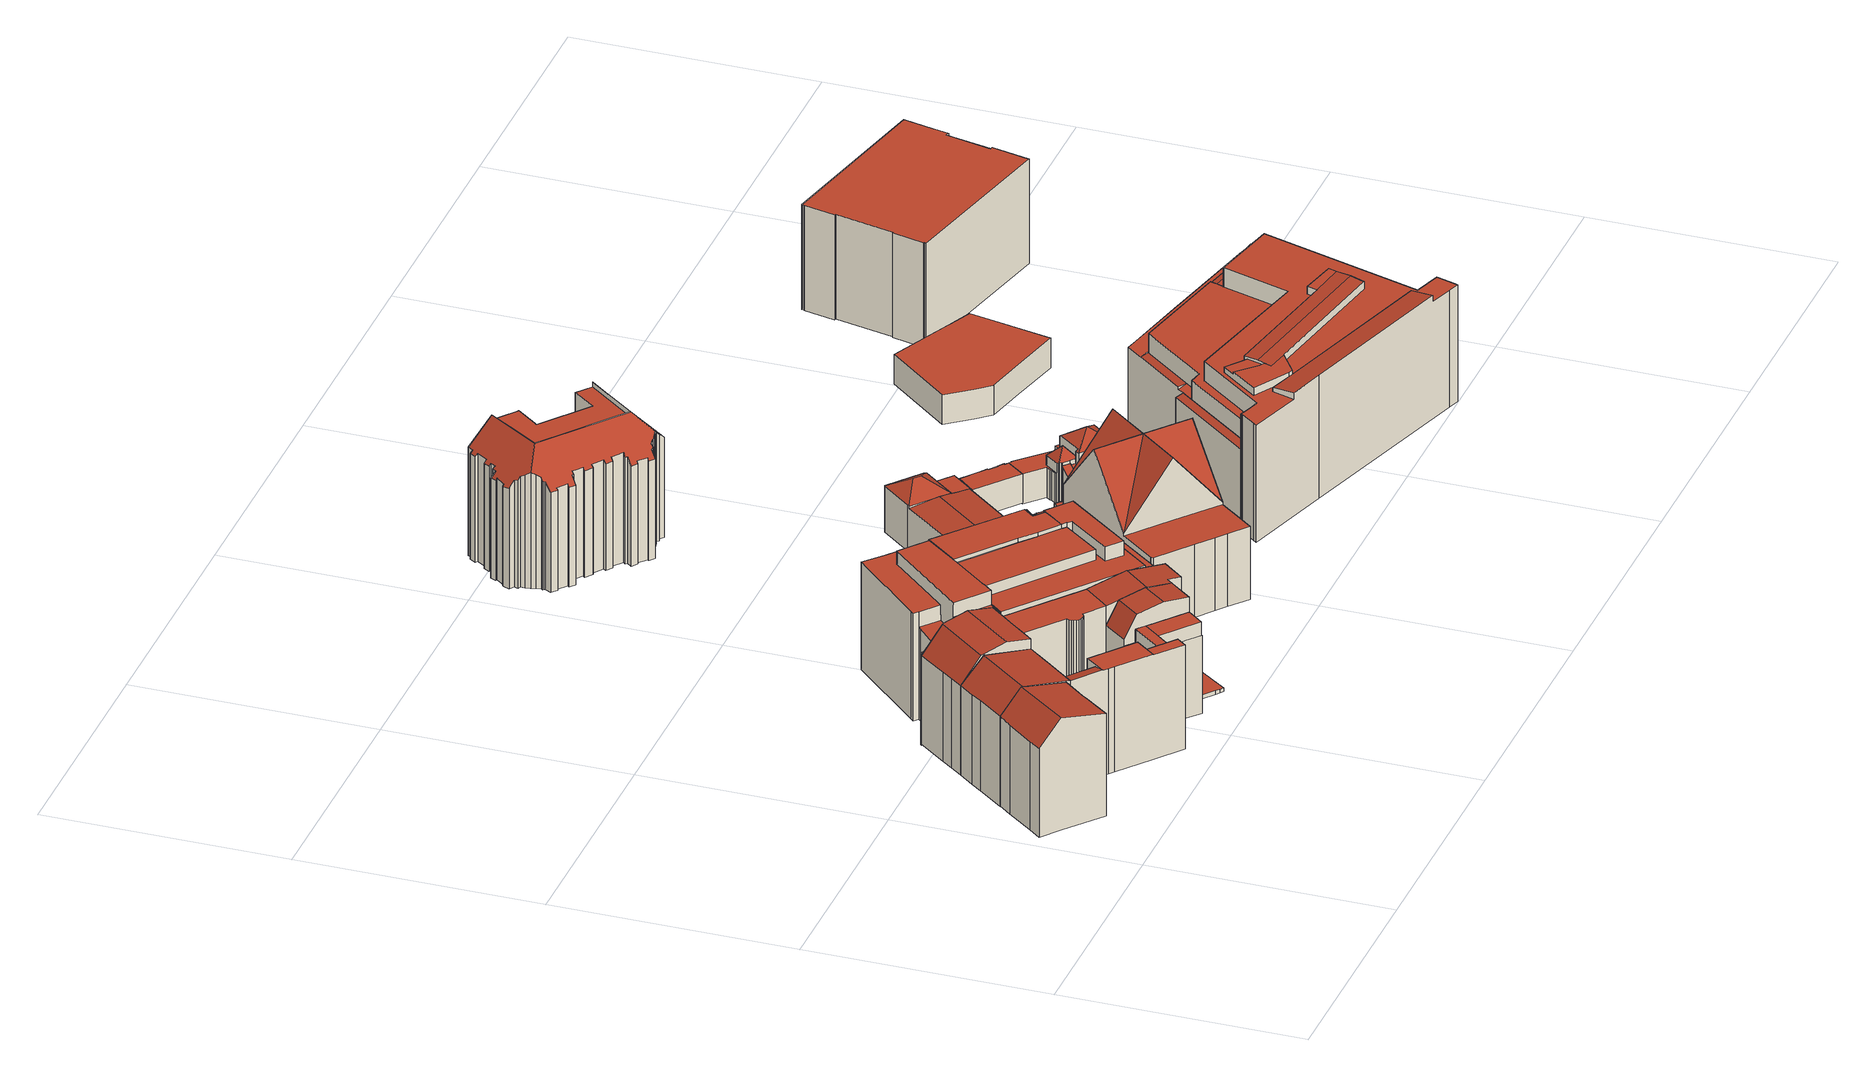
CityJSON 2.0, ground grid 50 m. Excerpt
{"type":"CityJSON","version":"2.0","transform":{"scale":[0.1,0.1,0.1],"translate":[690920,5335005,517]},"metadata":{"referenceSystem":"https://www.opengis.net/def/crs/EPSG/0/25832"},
"CityObjects":{
"building1":{"type":"Building","attributes":{"name":"Stachus Park Garagen","Gemeindeschluessel":"09162000","HoeheDach":"543.657","HoeheGrund":"519.490","Methode":"2000","NiedrigsteTraufeDesGebaeudes":"538.573","Geometrietyp2DReferenz":"3000","function":"31001_9998","roofType":"3100","measuredHeight":24.17,"storeysAboveGround":6},"geometry":[{"type":"MultiSurface","lod":"2","boundaries":[[[0,1,2,3,4,5,6,7,8,9,10,11]],[[5,12,13,6]],[[4,3,14,15,12,5]],[[2,16,14,3]],[[1,17,16,2]],[[15,18,19,20,13,12]],[[11,21,22,0]],[[7,20,19,8]],[[10,23,21,11]],[[0,22,17,1]],[[6,13,20,7]],[[14,16,17,22,21,23,18,15]],[[18,23,10,9,8,19]]],"semantics":{"surfaces":[{"type":"GroundSurface"},{"type":"WallSurface"},{"type":"RoofSurface"}],"values":[0,1,1,1,1,2,1,1,1,1,1,2,1]}}]},
"building2":{"type":"Building","attributes":{"Gemeindeschluessel":"09162000","HoeheDach":"543.702","HoeheGrund":"519.383","Methode":"2000","NiedrigsteTraufeDesGebaeudes":"538.723","Geometrietyp2DReferenz":"3000","function":"31001_9998","roofType":"3100","measuredHeight":24.32,"storeysAboveGround":7},"geometry":[{"type":"MultiSurface","lod":"2","boundaries":[[[24,25,26,27]],[[28,19,29,30]],[[30,29,31,32]],[[33,34,35,36,37]],[[38,35,34,31,29,19]],[[27,26,39,40]],[[41,42,43,44]],[[45,46,38,19,28]],[[47,48,42,41]],[[33,37,24,27,40,47,41,44,45,28,30,32]],[[32,31,34,33]],[[44,43,46,45]],[[40,39,48,47]],[[37,36,25,24]],[[46,43,42,48,39,26,25,36,35,38]]],"semantics":{"surfaces":[{"type":"WallSurface"},{"type":"RoofSurface"},{"type":"GroundSurface"}],"values":[0,0,0,0,1,0,0,0,0,2,0,0,0,0,1]}}]},
"building3":{"type":"Building","attributes":{"Gemeindeschluessel":"09162000","HoeheDach":"544.893","HoeheGrund":"519.340","Methode":"2000","NiedrigsteTraufeDesGebaeudes":"538.394","Geometrietyp2DReferenz":"3000","function":"31001_9998","roofType":"3100","measuredHeight":25.55,"storeysAboveGround":7},"geometry":[{"type":"MultiSurface","lod":"2","boundaries":[[[49,50,51,52]],[[53,54,55,56,57,58]],[[59,60,53,58,61,62]],[[63,54,53,60]],[[61,58,57,64,65,66,67]],[[68,69,70,71,72]],[[73,62,61,67,50,49]],[[74,65,64,75]],[[52,51,76,77]],[[78,56,55,79]],[[76,80,70,69,81,77]],[[79,63,60,59,62,73,49,52,77,81,69,68,82,74,75,83,78]],[[57,56,78,83,75,64]],[[79,55,54,63]],[[66,65,74,82,68,72]],[[67,66,72,71,70,80,76,51,50]]],"semantics":{"surfaces":[{"type":"WallSurface"},{"type":"RoofSurface"},{"type":"GroundSurface"}],"values":[0,1,0,0,1,0,0,0,0,0,0,2,0,0,0,1]}}]},
"building4":{"type":"Building","attributes":{"Gemeindeschluessel":"09162000","HoeheDach":"541.578","HoeheGrund":"518.828","Methode":"2000","NiedrigsteTraufeDesGebaeudes":"535.557","Geometrietyp2DReferenz":"3000","function":"31001_9998","roofType":"1000","measuredHeight":22.75,"storeysAboveGround":7},"geometry":[{"type":"MultiSurface","lod":"2","boundaries":[[[84,85,86,87,88]],[[89,90,91,92,93,88,84,88,94,95,96,97,98,99]],[[100,101,102,103]],[[104,105,106,85,84,107]],[[108,109,110,111]],[[86,112,113,114,115,103,102,116,87]],[[117,118,119,120]],[[97,96,95,121,110,109,122,123,98]],[[124,125,85,126]],[[127,128,129,130,131]],[[132,133,126,85,106]],[[134,118,117,92,91,135,136]],[[137,138,133,132]],[[139,140,141,142,127,131,143]],[[144,99,98,123,145,146,147]],[[120,107,84,88,93,92,117]],[[148,130,129,149]],[[124,138,137,150,113,112,125]],[[94,116,102,101,121,95]],[[94,88,87,116]],[[150,137,132,106,105,104,151,152,153,154,140,139,143,155,147,146,145,156,108,111,157,100,103,115,114,113]],[[152,151,104,107,120,119,158]],[[149,89,99,144,148]],[[122,109,108,156,145,123]],[[128,127,142]],[[129,128,159,90,89,149]],[[154,160,141,140]],[[141,160,136,135,91,90,159,128,142]],[[131,130,148,144,147,155,143]],[[121,101,100,157,111,110]],[[153,152,158,134,136,160,154]],[[158,119,118,134]],[[125,112,86,85]],[[133,138,124,126]]],"semantics":{"surfaces":[{"type":"RoofSurface"},{"type":"WallSurface"},{"type":"GroundSurface"}],"values":[0,1,1,1,1,1,1,0,1,0,1,1,1,1,1,0,1,1,0,1,2,1,0,1,1,1,1,0,1,1,1,0,0,0]}}]},
"building5":{"type":"Building","attributes":{"Gemeindeschluessel":"09162000","HoeheDach":"542.391","HoeheGrund":"519.507","Methode":"2000","NiedrigsteTraufeDesGebaeudes":"536.954","Geometrietyp2DReferenz":"3000","function":"31001_9998","roofType":"3100","measuredHeight":22.88,"storeysAboveGround":6},"geometry":[{"type":"MultiSurface","lod":"2","boundaries":[[[161,162,163,164]],[[165,166,167,168,169,170]],[[166,165,171,172,173,174,175,176,177,167]],[[173,164,163,174]],[[178,179,162,161]],[[179,180,168,167,177,176,175,174,163,162]],[[170,169,168,180,179,178]],[[172,171,165,170,178,161,164,173]]],"semantics":{"surfaces":[{"type":"RoofSurface"},{"type":"WallSurface"},{"type":"GroundSurface"}],"values":[0,1,2,1,0,1,0,1]}}]},
"building6":{"type":"Building","attributes":{"Gemeindeschluessel":"09162000","HoeheDach":"545.160","HoeheGrund":"519.002","Methode":"2000","NiedrigsteTraufeDesGebaeudes":"538.940","Geometrietyp2DReferenz":"3000","function":"31001_9998","roofType":"1000","measuredHeight":26.16,"storeysAboveGround":6},"geometry":[{"type":"MultiSurface","lod":"2","boundaries":[[[181,182,183,184,185,186,187,188,189,190,191,192,193,194,195,196,197]],[[198,199,200,201,202,203,204,205,206,207]],[[208,209,210,211,212,213,214,215,216,217]],[[201,218,219,202]],[[214,220,221,215]],[[206,205,195,194]],[[192,191,208,217,199,198]],[[188,211,210,189]],[[198,207,193,192]],[[184,183,222,223,224,225]],[[182,226,222,183]],[[181,197,203,202,219,227]],[[186,185,228,220,214,213]],[[205,204,196,195]],[[189,210,209,190]],[[207,206,194,193]],[[229,218,201,200,216,215,221]],[[216,200,199,217]],[[208,191,190,209]],[[186,213,212,187]],[[229,223,222,226,227,219,218]],[[196,204,203,197]],[[181,227,226,182]],[[211,188,187,212]],[[228,225,224,221,220]],[[184,225,228,185]],[[224,223,229,221]]],"semantics":{"surfaces":[{"type":"GroundSurface"},{"type":"RoofSurface"},{"type":"WallSurface"}],"values":[0,1,1,2,2,2,2,2,2,2,2,2,2,2,2,2,2,2,2,2,1,2,2,2,1,2,2]}}]},
"building7":{"type":"Building","attributes":{"Gemeindeschluessel":"09162000","HoeheDach":"542.360","HoeheGrund":"519.430","Methode":"2000","NiedrigsteTraufeDesGebaeudes":"541.180","Geometrietyp2DReferenz":"3000","function":"31001_9998","roofType":"1000","measuredHeight":22.93,"storeysAboveGround":7},"geometry":[{"type":"MultiSurface","lod":"2","boundaries":[[[230,231,232,233]],[[234,235,231,230]],[[236,237,238,239]],[[240,241,242,243]],[[244,245,246,247]],[[248,249,245,244]],[[250,251,252,238,237,253]],[[247,246,254,255]],[[250,253,256,257]],[[243,242,258,259]],[[260,261,168,236,239,262]],[[263,264,252,251]],[[260,234,230,233,240,243,259,265,266,248,244,247,255,263,251,250,257,267,261]],[[267,268,168,261]],[[241,232,231,235,262,239,238,252,264,254,246,245,249,269,270,258,242]],[[168,268,256,253,237,236]],[[259,258,270,265]],[[255,254,264,263]],[[265,270,269,266]],[[257,256,268,267]],[[249,248,266,269]],[[241,240,233,232]],[[260,262,235,234]]],"semantics":{"surfaces":[{"type":"WallSurface"},{"type":"RoofSurface"},{"type":"GroundSurface"}],"values":[0,0,1,0,0,0,0,0,0,0,0,0,2,0,1,1,0,0,0,0,0,0,0]}}]},
"building8":{"type":"Building","attributes":{"Gemeindeschluessel":"09162000","HoeheDach":"544.390","HoeheGrund":"519.175","Methode":"2000","NiedrigsteTraufeDesGebaeudes":"544.390","Geometrietyp2DReferenz":"3000","function":"31001_9998","roofType":"1000","measuredHeight":25.21},"geometry":[{"type":"MultiSurface","lod":"2","boundaries":[[[271,272,273,274]],[[274,273,275,276]],[[277,278,272,271]],[[279,280,281,282]],[[282,277,271,274,276,283,279]],[[282,281,278,277]],[[276,275,284,283]],[[278,281,280,284,275,273,272]],[[283,284,280,279]]],"semantics":{"surfaces":[{"type":"WallSurface"},{"type":"GroundSurface"},{"type":"RoofSurface"}],"values":[0,0,0,0,1,0,0,2,0]}}]},
"building9":{"type":"Building","attributes":{"Gemeindeschluessel":"09162000","HoeheDach":"545.320","HoeheGrund":"518.775","Methode":"2000","NiedrigsteTraufeDesGebaeudes":"538.800","Geometrietyp2DReferenz":"3000","function":"31001_9998","roofType":"1000","measuredHeight":26.55,"storeysAboveGround":5},"geometry":[{"type":"MultiSurface","lod":"2","boundaries":[[[285,286,287,288]],[[289,290,291,292]],[[293,294,295,296]],[[297,298,299,300]],[[301,302,303,304]],[[294,293,305,306]],[[304,303,307,308]],[[289,292,299,298,309,307,303,302,310]],[[311,286,285,312]],[[312,300,299,292,291,311]],[[313,295,294,306,314,315,316,317]],[[312,285,288,318,319,320,301,304,308,321,297,300]],[[301,320,315,314,322,323,310,302]],[[324,325,317,316,319,318]],[[319,316,315,320]],[[288,287,324,318]],[[290,323,322,305,293,296,326,325,324,287,286,311,291]],[[322,314,306,305]],[[310,323,290,289]],[[321,309,298,297]],[[309,321,308,307]],[[313,326,296,295]],[[326,313,317,325]]],"semantics":{"surfaces":[{"type":"WallSurface"},{"type":"RoofSurface"},{"type":"GroundSurface"}],"values":[0,0,0,0,0,0,0,1,0,0,1,2,0,0,0,0,1,0,0,0,0,0,0]}}]},
"building10":{"type":"Building","attributes":{"Gemeindeschluessel":"09162000","HoeheDach":"519.603","HoeheGrund":"518.820","Methode":"2000","NiedrigsteTraufeDesGebaeudes":"519.603","Geometrietyp2DReferenz":"3000","function":"31001_9998","roofType":"1000","measuredHeight":0.783},"geometry":[{"type":"MultiSurface","lod":"2","boundaries":[[[113,327,328,329]],[[330,331,332,333]],[[334,335,336,337]],[[331,338,300,332]],[[339,340,341,342]],[[343,340,339,344]],[[345,346,347,348]],[[349,350,351,352]],[[347,346,353,336,335,341,340,343,354,351,350,355,356,338,331,330,328,327]],[[347,327,113,348]],[[329,328,330,333]],[[338,356,297,300]],[[357,355,350,349]],[[358,354,343,344]],[[339,342,334,337,359,345,348,113,329,333,332,300,297,357,349,352,358,344]],[[351,354,358,352]],[[342,341,335,334]],[[359,353,346,345]],[[336,353,359,337]],[[356,355,357,297]]],"semantics":{"surfaces":[{"type":"WallSurface"},{"type":"RoofSurface"},{"type":"GroundSurface"}],"values":[0,0,0,0,0,0,0,0,1,0,0,0,0,0,2,0,0,0,0,0]}}]},
"building11":{"type":"Building","attributes":{"Gemeindeschluessel":"09162000","HoeheDach":"545.260","HoeheGrund":"519.155","Methode":"2000","NiedrigsteTraufeDesGebaeudes":"542.310","Geometrietyp2DReferenz":"3000","function":"31001_9998","roofType":"1000","measuredHeight":26.11,"storeysAboveGround":6},"geometry":[{"type":"MultiSurface","lod":"2","boundaries":[[[360,361,362,363]],[[364,365,366,367]],[[363,362,368,369]],[[370,371,372,373]],[[374,375,365,364]],[[369,368,371,370]],[[274,376,377,378,361,360]],[[379,380,315,366,365,375,377,376]],[[276,379,376,274]],[[374,364,367,372,371,368,362,361,378]],[[373,372,367,366,315,279]],[[283,380,379,276]],[[274,360,363,369,370,373,279,283,276]],[[279,315,380,283]],[[378,377,375,374]]],"semantics":{"surfaces":[{"type":"WallSurface"},{"type":"RoofSurface"},{"type":"GroundSurface"}],"values":[0,0,0,0,0,0,0,1,0,1,0,0,2,0,0]}}]},
"building12":{"type":"Building","attributes":{"Gemeindeschluessel":"09162000","HoeheDach":"546.990","HoeheGrund":"517.910","Methode":"2000","NiedrigsteTraufeDesGebaeudes":"519.270","Geometrietyp2DReferenz":"3000","function":"31001_9998","roofType":"3100","measuredHeight":29.08,"storeysAboveGround":4},"geometry":[{"type":"MultiSurface","lod":"2","boundaries":[[[381,382,383,384]],[[385,386,387,388]],[[389,390,391,392]],[[393,394,395,396,385,388,397,398,399,400,401,402,403,404,405,406,407,381,384,408,409,410,411,412,389,392,413,414,415,416,417,418,419,420]],[[421,422,423,424,425,426]],[[413,427,428,414]],[[429,430,431,432,433,434,411,410,409,408]],[[400,435,436,401]],[[437,438,439,440,430,429,383,382]],[[418,441,442,419]],[[392,391,427,413]],[[443,444,445,428,427,391,390,446]],[[423,447,424]],[[398,448,449,399]],[[450,451,452,447]],[[398,397,388,387,423,422,448]],[[419,442,453,420]],[[454,443,446,434,433]],[[447,455,456]],[[417,457,441,418]],[[407,437,382,381]],[[434,446,390,389,412,411]],[[458,459,460,405,404,403]],[[424,447,425]],[[461,426,425,462,463,464,465,456,466,467,445,444,443,454,468,469,470,440,439,438]],[[445,467,471,416,415,414,428]],[[401,436,472,402]],[[384,383,429,408]],[[452,473,455,447]],[[440,470,431,430]],[[473,474,475,466,456,455]],[[475,474,453,442,441,457,471,467,466]],[[406,405,460,461,438,437,407]],[[423,387,386,450,447]],[[447,456,465,464,463]],[[416,471,457,417]],[[402,472,458,403]],[[447,463,462,425]],[[460,459,458,472,436,435,449,448,422,421,426,461]],[[395,394,393,420,453,474,473,452,451]],[[399,449,435,400]],[[386,385,396,395,451,450]],[[468,454,433,432]],[[470,469,468,432,431]]],"semantics":{"surfaces":[{"type":"WallSurface"},{"type":"GroundSurface"},{"type":"RoofSurface"}],"values":[0,0,0,1,0,0,0,0,2,0,0,2,2,0,2,0,0,2,2,0,0,0,0,2,0,0,0,0,2,0,0,2,0,2,2,0,0,2,2,0,0,0,0,2]}}]},
"building13":{"type":"Building","attributes":{"name":"Münchner Künstlerhaus am Lenbachplatz","Gemeindeschluessel":"09162000","HoeheDach":"530.830","HoeheGrund":"518.200","Methode":"2000","NiedrigsteTraufeDesGebaeudes":"519.736","Geometrietyp2DReferenz":"3000","function":"31001_9998","roofType":"3200","measuredHeight":12.63,"storeysAboveGround":2},"geometry":[{"type":"MultiSurface","lod":"2","boundaries":[[[476,477,478,479,480,481,482,483,484,485,486,487,488,489,490,491,492,493,494,495,496,497,498,499,500,501,502,503,504,505,506,507,508,509,510,511]],[[489,512,513,490]],[[514,515,516,517,518,504,503,502,501]],[[519,520,521,522]],[[523,524,484,483,482,481,390,525,526]],[[527,528,529,530,531,532,511,510,509,508,507,533]],[[513,512,534,535,536,537,538]],[[539,540,541,542]],[[543,528,527,544,545]],[[511,532,546,476]],[[506,547,533,507]],[[493,492,491,490,513,538,548,549,550,551,494]],[[552,553,554,555]],[[536,535,487,486,485,484,524,556,557]],[[476,546,558,477]],[[559,560,561,545,544,562,517,516]],[[480,479,478,563,522,521,564]],[[522,563,558,546,532,531,565,566,567,519]],[[568,569,570,523,526,571,539,542,572]],[[540,573,559,515,514,541]],[[573,561,560,559]],[[570,569,574]],[[575,572,542,541,514,501,500,499,498]],[[562,576,518,517]],[[518,576,547,506,505,504]],[[571,526,525,552,555,539]],[[577,578,579,580,581]],[[581,582,577]],[[583,530,529,584]],[[480,564,390,481]],[[585,586,574,569,568,572,575,587]],[[488,487,535,534,512,489]],[[537,588,548,538]],[[582,545,561]],[[589,590,574,586,591,588]],[[592,593,594,587,575,498,497,496,495]],[[582,581,580,584,529,528,543,545]],[[477,558,563,478]],[[520,519,567,566,565,531,530,583,579,578,595,596,520,553]],[[536,557,589,588,537]],[[525,390,564,521,520,553,552]],[[584,580,579,583]],[[559,516,515]],[[555,554,553,520,596,595,577,582,561,573,540,539]],[[494,551,592,495]],[[544,527,533,547,576,562]],[[551,550,549,548,588,591,597,594,593,592]],[[597,591,586,585,587,594]],[[595,578,577]],[[557,556,524,523,570,574,590,589]]],"semantics":{"surfaces":[{"type":"GroundSurface"},{"type":"WallSurface"},{"type":"RoofSurface"}],"values":[0,1,1,1,1,1,2,2,2,1,1,1,1,1,1,2,1,2,1,2,1,1,1,2,1,2,2,1,2,1,2,1,1,1,1,1,1,1,1,1,2,1,1,2,1,2,2,1,1,2]}}]},
"building14":{"type":"Building","attributes":{"name":"Bayerische Börse","Gemeindeschluessel":"09162000","HoeheDach":"547.230","HoeheGrund":"518.450","Methode":"2000","NiedrigsteTraufeDesGebaeudes":"540.012","Geometrietyp2DReferenz":"3000","function":"31001_2000","roofType":"1000","measuredHeight":28.78,"storeysAboveGround":4},"geometry":[{"type":"MultiSurface","lod":"2","boundaries":[[[598,599,600,601]],[[602,603,604,605]],[[606,607,608,609,610,611,612,613,614]],[[615,616,607,606,617,618]],[[619,620,621,622]],[[623,624,625,626]],[[627,628,629,630]],[[631,632,633,634]],[[635,636,637,638]],[[639,640,641,642]],[[643,644,645,646]],[[647,648,649,650]],[[651,652,599,598]],[[653,654,655,656]],[[657,658,659,660]],[[661,662,663,664]],[[665,666,648,647]],[[667,668,669,670]],[[671,630,629,672,640,639]],[[673,674,675,676]],[[677,678,679,680,681,682]],[[683,684,685,686]],[[687,688,603,602]],[[689,690,691,692]],[[660,659,693,694]],[[634,633,695,696]],[[697,698,699,700,701,702,615,618]],[[703,704,705,706]],[[707,708,709,710]],[[711,712,713,714,715,716]],[[717,718,719,720]],[[721,709,708,722,604,603,688,723,724,725,726,727,728,645,644,729,730,623,626]],[[694,693,731,732]],[[733,734,735,736]],[[737,738,739,740]],[[741,742,743,744]],[[706,705,636,635]],[[745,746,747,748]],[[744,743,749,750]],[[751,752,666,665]],[[753,754,755,756]],[[661,757,758,710,709,721,759,662]],[[760,739,738,761,762,618,617,606,614,749,743,742,675,674,649,648,666,752,731,693,659,658,763,747,746,764,765]],[[766,767,768,769]],[[601,600,690,689]],[[732,731,752,751]],[[650,649,674,673]],[[715,714,770,768,767,663,662,759,699]],[[771,762,761,772]],[[773,774,621,620,685,684,775,641,640,672,629,628,776,695,633,632,655,654,735,734,777,691,690,600,599,652,778,779,719,718,669,668,780,716,715,699,698,697,618,762,755,754,637,636,705,704]],[[696,695,776,781]],[[782,727,726,783]],[[664,663,767,766]],[[748,747,763,784]],[[750,749,614,613]],[[605,604,722,785]],[[711,716,780,786]],[[759,721,626,699]],[[787,720,719,779,778,788]],[[622,621,774,789]],[[736,735,654,653]],[[790,725,724,791]],[[785,722,708,707]],[[656,655,632,631]],[[792,770,714,713]],[[793,775,684,683]],[[699,626,625,794,795,700]],[[791,724,723,796]],[[797,789,774,773,704,703]],[[769,768,770,792]],[[765,764,746,745,798,799]],[[800,728,727,782]],[[801,802,803,624,623,730]],[[686,685,620,619]],[[646,645,728,800]],[[788,778,652,651]],[[638,637,754,753]],[[804,805,806,610,609,807,808,809]],[[740,739,760,810]],[[781,776,628,627]],[[772,761,738,737]],[[676,675,742,741]],[[642,641,775,793]],[[811,692,691,777,734,733]],[[670,669,718,717]],[[802,801,812,643,646,800,782,783,790,791,796,687,602,605,785,707,710,758,757,661,664,766,769,792,713,712,711,786,667,670,717,720,787,788,651,598,601,689,692,811,733,736,653,656,631,634,696,781,627,630,671,639,642,793,683,686,619,622,789,797,703,706,635,638,753,756,771,772,737,740,810,799,798,745,748,784,657,660,694,732,751,665,647,650,673,676,741,744,750,613,612,611,610,806,805,804,813,682,681,680,814,803]],[[794,625,624,803,814,680,679]],[[815,677,682,813,804,809]],[[702,701,700,795,794,679,678,677,815,809,808,807,609,608,607,616,615]],[[812,729,644,643]],[[756,755,762,771]],[[786,780,668,667]],[[796,723,688,687]],[[801,730,729,812]],[[810,760,765,799]],[[784,763,658,657]],[[783,726,725,790]]],"semantics":{"surfaces":[{"type":"WallSurface"},{"type":"RoofSurface"},{"type":"GroundSurface"}],"values":[0,0,0,0,0,1,0,0,0,0,0,0,0,0,0,0,0,0,0,0,0,0,0,0,0,0,0,0,0,0,0,1,0,0,0,0,0,0,0,0,0,0,1,0,0,0,0,1,0,1,0,0,0,0,0,0,0,1,0,0,0,0,0,0,0,0,0,0,0,0,0,0,0,0,0,0,0,0,0,0,0,0,0,0,0,2,0,0,1,0,0,0,0,0,0,0,0]}}]},
"building15":{"type":"Building","attributes":{"Gemeindeschluessel":"09162000","HoeheDach":"524.503","HoeheGrund":"518.160","Methode":"1000","NiedrigsteTraufeDesGebaeudes":"524.503","Geometrietyp2DReferenz":"3000","function":"31001_9998","roofType":"1000","measuredHeight":6.34},"geometry":[{"type":"MultiSurface","lod":"2","boundaries":[[[476,511,816,817,818,819,820,821,822,823,824,825]],[[823,826,827,824]],[[817,828,829,818]],[[820,830,831,821]],[[476,832,833,511]],[[819,834,830,820]],[[824,827,835,825]],[[818,829,834,819]],[[511,833,836,816]],[[821,831,837,822]],[[825,835,832,476]],[[835,827,826,837,831,830,834,829,828,836,833,832]],[[822,837,826,823]],[[816,836,828,817]]],"semantics":{"surfaces":[{"type":"GroundSurface"},{"type":"WallSurface"},{"type":"RoofSurface"}],"values":[0,1,1,1,1,1,1,1,1,1,1,2,1,1]}}]},
"building16":{"type":"Building","attributes":{"Gemeindeschluessel":"09162000","HoeheDach":"526.148","HoeheGrund":"518.660","Methode":"1000","NiedrigsteTraufeDesGebaeudes":"522.311","Geometrietyp2DReferenz":"3000","function":"31001_9998","roofType":"2100","measuredHeight":7.49},"geometry":[{"type":"MultiSurface","lod":"2","boundaries":[[[838,839,840,841]],[[839,842,843,840]],[[844,838,841,845]],[[844,845,843,842]],[[844,842,839,838]],[[841,840,843,845]]],"semantics":{"surfaces":[{"type":"RoofSurface"},{"type":"WallSurface"},{"type":"GroundSurface"}],"values":[0,1,1,2,1,1]}}]},
"building17":{"type":"Building","attributes":{"Gemeindeschluessel":"09162000","HoeheDach":"531.060","HoeheGrund":"517.869","Methode":"2000","NiedrigsteTraufeDesGebaeudes":"522.415","Geometrietyp2DReferenz":"3000","function":"31001_9998","roofType":"3100","measuredHeight":13.19,"storeysAboveGround":2},"geometry":[{"type":"MultiSurface","lod":"2","boundaries":[[[419,420,846,847,848]],[[419,848,849,850]],[[851,852,846,420]],[[853,854,855,856,857,858]],[[859,860,861,862]],[[863,864,865,858,857]],[[866,867,868,869]],[[870,871,872,863]],[[853,868,867,854]],[[873,851,420,419,850,874,875,866,869,876,877,878]],[[846,852,879,880,847]],[[881,849,848,847,880,856,855]],[[876,869,868,853,858,865]],[[881,874,850,849]],[[863,872,882,883,864]],[[873,878,860,859,882,872,871]],[[877,876,865,864,883,862,861]],[[855,875,874,881]],[[884,857,856,880,879]],[[862,883,882,859]],[[851,873,871,870,884,879,852]],[[877,861,860,878]],[[866,875,855,854,867]],[[884,870,863,857]]],"semantics":{"surfaces":[{"type":"WallSurface"},{"type":"RoofSurface"},{"type":"GroundSurface"}],"values":[0,0,0,0,1,1,0,1,1,2,1,1,0,0,1,0,0,0,0,0,0,0,0,1]}}]},
"building18":{"type":"Building","attributes":{"Gemeindeschluessel":"09162000","HoeheDach":"529.210","HoeheGrund":"518.030","Methode":"2000","NiedrigsteTraufeDesGebaeudes":"524.520","Geometrietyp2DReferenz":"3000","function":"31001_9998","roofType":"1000","measuredHeight":11.18,"storeysAboveGround":1},"geometry":[{"type":"MultiSurface","lod":"2","boundaries":[[[885,886,887,888]],[[889,890,891,892,893,894,895]],[[896,897,898,899,900,901,887,886,902]],[[903,904,905,906,892,891,907,901,900,908,909,827,910,835]],[[911,902,886,885]],[[912,913,914,915]],[[893,892,906,916]],[[917,885,888,890,889]],[[918,903,835,919]],[[920,908,900,899]],[[907,888,887,901]],[[921,915,914,917,889,895]],[[922,905,904,923]],[[923,904,903,918]],[[916,906,905,922]],[[891,890,888,907]],[[924,896,902,911,925,926]],[[898,897,896,924,926,927,912,915,921,895,894,893,916,922,923,918,919,928,929,930,920,899]],[[929,827,909,930]],[[927,931,913,912]],[[914,913,931,925,911,885,917]],[[926,925,931,927]],[[835,910,827,929,928,919]],[[930,909,908,920]]],"semantics":{"surfaces":[{"type":"RoofSurface"},{"type":"WallSurface"},{"type":"GroundSurface"}],"values":[0,1,1,0,0,1,1,0,1,1,1,1,1,1,1,1,1,2,1,1,0,1,1,1]}}]},
"building19":{"type":"Building","attributes":{"Gemeindeschluessel":"09162000","HoeheDach":"544.510","HoeheGrund":"517.542","Methode":"2000","NiedrigsteTraufeDesGebaeudes":"542.690","Geometrietyp2DReferenz":"3000","function":"31001_9998","roofType":"1000","measuredHeight":26.97,"storeysAboveGround":6},"geometry":[{"type":"MultiSurface","lod":"2","boundaries":[[[932,933,934,935]],[[936,937,938,939,933]],[[939,940,934,933]],[[941,942,940,939,938,943]],[[944,945,946,947]],[[948,949,950,951]],[[943,938,937,952,953]],[[954,955,956,957]],[[958,959,960,948,951,961,962,963,964,965,966,967,968,969,970,954,957]],[[935,934,940,942]],[[966,971,972,967]],[[973,974,975,976]],[[977,978,979,980]],[[946,945,981,982,983]],[[975,953,952,984,985,986,987,976]],[[963,988,989,964]],[[944,990,987,986,981,945]],[[964,989,991,965]],[[970,992,955,954]],[[982,985,984,983]],[[969,968,993,994]],[[970,969,994,992]],[[965,991,971,966]],[[951,950,995,961]],[[974,973,979,978,996,997,998]],[[999,973,976,987,990]],[[963,962,996,978,977,988]],[[960,1000,949,948]],[[981,986,985,982]],[[980,979,973,999]],[[967,972,993,968]],[[1001,941,943,953]],[[1002,998,997,1003]],[[1004,1000,960,959,958]],[[1002,1005,974,998]],[[962,961,995,1003,997,996]],[[958,957,956,1004]],[[932,1006,936,933]],[[937,936,1006,947,946,983,984,952]],[[944,947,1006,932,935,942,941,1001,1005,1002,1003,995,950,949,1000,1004,956,955,992,994,993,972,971,991,989,988,977,980,999,990]],[[1001,953,975,974,1005]]],"semantics":{"surfaces":[{"type":"WallSurface"},{"type":"RoofSurface"},{"type":"GroundSurface"}],"values":[0,1,1,0,0,0,1,0,2,0,0,0,0,1,1,0,0,0,0,0,0,0,0,0,1,0,0,0,0,0,0,0,0,0,0,0,0,0,0,1,0]}}]},
"building20":{"type":"Building","attributes":{"Gemeindeschluessel":"09162000","HoeheDach":"538.611","HoeheGrund":"517.560","Methode":"1000","NiedrigsteTraufeDesGebaeudes":"538.335","Geometrietyp2DReferenz":"3000","function":"31001_9998","roofType":"1000","measuredHeight":21.05,"storeysAboveGround":5},"geometry":[{"type":"MultiSurface","lod":"2","boundaries":[[[1007,1008,1009,1010]],[[1011,1012,1013,1014]],[[1015,1010,1009,1016]],[[1007,1017,1018,1019,1020,1008]],[[1021,1022,1023]],[[1024,1025,1026,1027]],[[1028,1029,1030,1031,1024,1027,1032,1033,1034,1035,1036,1018,1017,1007,1010,1015,1037,1038,1011,1014,1039,1040,1041,1042,1043,1044]],[[1026,1045,1046,1047,1034,1033,1032,1027]],[[1015,1016,1048,1037]],[[1049,1050,1051]],[[1048,1052,1012,1011,1038,1037]],[[1051,1050,1053]],[[1054,1055,1056]],[[1025,1057,1058,1059,1047,1046,1045,1026]],[[1060,1061,1062,1054,1056]],[[1060,1063,1061]],[[1062,1021,1023,1064,1054]],[[1036,1035,1034,1047,1063,1060,1056,1055,1019,1018]],[[1064,1065,1054]],[[1016,1009,1008,1020,1019,1055,1054,1065,1066,1067,1013,1012,1052,1048]],[[1059,1049,1051,1047]],[[1065,1064,1023,1022,1053,1050,1044,1043,1042,1041,1040,1066]],[[1013,1067,1066,1040,1039,1014]],[[1024,1031,1030,1029,1028,1044,1050,1049,1059,1058,1057,1025]],[[1068,1021,1062,1061]],[[1047,1051,1053,1022,1021,1068,1061,1063]]],"semantics":{"surfaces":[{"type":"WallSurface"},{"type":"GroundSurface"},{"type":"RoofSurface"}],"values":[0,0,0,0,0,0,1,0,0,2,0,2,0,2,2,0,2,0,0,2,2,0,0,0,0,2]}}]},
"building21":{"type":"Building","attributes":{"name":"Tiefgarage Karstadt (P1)","Gemeindeschluessel":"09162000","HoeheDach":"535.031","HoeheGrund":"517.540","Methode":"1000","NiedrigsteTraufeDesGebaeudes":"534.477","Geometrietyp2DReferenz":"3000","function":"31001_9998","roofType":"1000","measuredHeight":17.49,"storeysAboveGround":4},"geometry":[{"type":"MultiSurface","lod":"2","boundaries":[[[1069,1070,1071]],[[1072,1073,1074,960]],[[1075,1076,1077,1069,1071,1078,1079,1080]],[[1081,1082,1083,1084]],[[1069,1085,1086,1087,1070]],[[1079,1088,1089,1080]],[[1078,1071,1070,1087,1090,1091,1092,1093,1094,1095]],[[960,1074,1096,959]],[[966,1097,1098,1099]],[[1074,1073,1100,1101,1083,1082,1102,1103,1104,1105,1106,1107,1096]],[[1089,1088,1098,1097]],[[1103,1108,1109,1104]],[[1110,1076,1075,967]],[[1111,1112,1105,1104,1109,1113,1114]],[[1115,967,1075,1080,1089,1097,966]],[[1116,1077,1076,1110]],[[1116,1117,1114,1113,1085,1069,1077]],[[1118,1102,1082,1081]],[[1086,1113,1109,1108,1119,1120,1091,1090]],[[1085,1113,1086]],[[1088,1079,1078,1095,1121,1099,1098]],[[1108,1103,1102,1118,1122,1123,1119]],[[1081,1084,1124,1125,1072,960,959,1126,1127,1112,1111,1114,1117,1116,1110,967,1115,966,1099,1121,1095,1094,1093,1092,1128,1123,1122,1118]],[[1090,1087,1086]],[[1120,1119,1123,1128,1092,1091]],[[1096,1107,1106,1105,1112,1127,1126,959]],[[1072,1125,1124,1084,1083,1101,1100,1073]]],"semantics":{"surfaces":[{"type":"WallSurface"},{"type":"RoofSurface"},{"type":"GroundSurface"}],"values":[0,0,1,0,1,0,0,0,0,1,1,0,0,0,0,0,0,0,1,0,0,0,2,0,0,0,0]}}]},
"building22":{"type":"Building","attributes":{"Gemeindeschluessel":"09162000","HoeheDach":"524.060","HoeheGrund":"517.670","Methode":"1000","NiedrigsteTraufeDesGebaeudes":"524.060","Geometrietyp2DReferenz":"3000","function":"31001_2000","roofType":"1000","measuredHeight":6.39,"storeysAboveGround":1},"geometry":[{"type":"MultiSurface","lod":"2","boundaries":[[[1129,1130,1131,1132,1133,1134]],[[1134,1133,1135,1136]],[[1137,1138,1139,1140]],[[1132,1131,1141,1142,1139,1138,1135,1133]],[[1143,1144,1142,1141,1131,1130]],[[1136,1135,1138,1137]],[[1140,1139,1142,1144]],[[1144,1143,1130,1129,1134,1136,1137,1140]]],"semantics":{"surfaces":[{"type":"WallSurface"},{"type":"RoofSurface"},{"type":"GroundSurface"}],"values":[0,0,0,1,0,0,0,2]}}]},
"building23":{"type":"Building","attributes":{"Gemeindeschluessel":"09162000","HoeheDach":"540.250","HoeheGrund":"517.619","Methode":"2000","NiedrigsteTraufeDesGebaeudes":"540.250","Geometrietyp2DReferenz":"3000","function":"31001_3000","roofType":"1000","measuredHeight":22.63,"storeysAboveGround":6},"geometry":[{"type":"MultiSurface","lod":"2","boundaries":[[[1145,1146,1147,1148]],[[1149,1150,1151,1152]],[[1152,1151,1153,1154]],[[1155,1156,1157,1158]],[[1159,1160,1147,1146]],[[1161,1162,1163,1164]],[[1164,1163,1165,1166]],[[1167,1168,1169,1170]],[[1168,1171,1172,1169]],[[1158,1157,1173,1174]],[[1169,1172,1173,1157,1156,1153,1151,1150,1148,1147,1160,1175,1176,1165,1163,1162,1170]],[[1145,1148,1150,1149]],[[1174,1173,1172,1171]],[[1166,1165,1176,1177]],[[1154,1153,1156,1155]],[[1159,1178,1175,1160]],[[1167,1170,1162,1161]],[[1177,1176,1175,1178]],[[1168,1167,1161,1164,1166,1177,1178,1159,1146,1145,1149,1152,1154,1155,1158,1174,1171]]],"semantics":{"surfaces":[{"type":"WallSurface"},{"type":"RoofSurface"},{"type":"GroundSurface"}],"values":[0,0,0,0,0,0,0,0,0,0,1,0,0,0,0,0,0,0,2]}}]}
},
"vertices":[
[165,176,25],[156,163,25],[138,140,25],[117,112,25],[40,174,25],[2,204,25],[21,228,25],[65,284,25],[86,310,25],[123,281,25],[128,278,25],[201,220,25],[2,204,216],[21,228,216],[117,112,246],[40,174,267],[138,140,246],[156,163,246],[123,281,267],[86,310,218],[65,284,217],[201,220,246],[165,176,246],[128,278,265],
[292,321,24],[292,321,247],[267,290,247],[267,290,24],[86,310,24],[128,363,218],[128,363,24],[145,385,217],[145,385,24],[171,417,24],[171,417,217],[208,385,267],[210,384,267],[210,384,24],[125,280,267],[250,268,247],[250,268,24],[207,214,24],[207,214,247],[201,220,248],[201,220,24],[128,278,24],[128,278,266],[226,238,24],[226,238,247],
[171,417,23],[171,417,216],[190,441,216],[190,441,23],[292,321,268],[312,346,268],[331,370,268],[377,426,268],[334,460,279],[249,354,279],[249,354,23],[292,321,23],[210,384,269],[210,384,23],[312,346,23],[323,469,276],[298,489,270],[291,494,268],[205,388,268],[255,523,23],[255,524,23],[255,524,214],[255,523,214],[255,523,215],[205,388,23],[298,489,23],[323,469,23],[208,464,215],[208,464,23],[377,426,23],[331,370,23],[238,503,214],[238,503,23],[291,494,23],[334,460,23],
[439,99,215],[465,131,215],[492,165,215],[475,179,215],[422,113,215],[297,212,217],[297,212,245],[384,143,245],[384,143,215],[404,127,215],[422,113,186],[404,127,186],[384,143,186],[297,212,186],[241,256,186],[241,256,217],[414,138,18],[414,138,186],[456,194,186],[456,194,18],[425,81,18],[439,99,18],[465,131,18],[425,81,215],[308,222,18],[308,222,186],[396,152,186],[396,152,18],[567,105,215],[567,105,18],[492,165,18],[475,179,18],[475,179,186],[367,121,215],[367,121,243],[422,77,243],[422,77,215],[413,139,186],[306,223,186],[250,268,186],[540,72,186],[540,72,215],[465,131,186],[264,170,246],[266,172,245],[280,190,241],[223,234,241],[207,214,246],[502,102,18],[502,102,186],[351,101,243],[367,121,245],[351,101,245],[539,70,18],[539,70,186],[264,170,18],[273,162,18],[273,162,245],[264,170,245],[207,214,18],[226,238,217],[250,268,18],[241,256,18],[226,238,18],[223,234,217],[280,190,217],[540,72,18],[422,77,18],[406,57,18],[351,101,18],[283,154,18],[223,234,18],[306,223,18],[413,139,18],[406,57,243],[280,190,245],[283,154,245],
[477,177,246],[515,226,246],[493,243,200],[456,194,200],[567,105,25],[598,143,25],[607,153,25],[607,153,246],[598,143,246],[567,105,247],[523,140,25],[477,177,25],[456,194,25],[493,243,25],[515,226,25],[561,190,25],[606,153,25],[523,140,254],[561,190,254],[606,153,246],
[495,543,20],[432,465,20],[430,461,20],[392,415,20],[377,426,20],[323,469,20],[298,490,20],[255,523,20],[257,526,20],[285,505,20],[340,555,20],[343,559,20],[334,567,20],[341,574,20],[479,720,20],[518,685,20],[572,642,20],[343,559,252],[343,558,252],[380,529,252],[492,654,252],[548,610,252],[572,642,252],[518,685,252],[479,720,252],[341,574,252],[334,567,252],[340,555,219],[285,505,219],[257,526,219],[255,523,219],[298,490,219],[323,469,219],[326,467,219],[347,493,219],[380,529,219],[343,558,219],[492,654,282],[548,610,282],[326,467,251],[347,493,251],[430,461,282],[413,441,282],[413,441,251],[392,415,251],[432,465,282],[495,543,282],[377,426,251],[347,493,282],
[448,272,24],[448,272,242],[444,270,242],[444,270,24],[452,275,24],[452,275,242],[563,187,254],[609,243,254],[540,297,242],[494,242,242],[439,270,24],[439,270,242],[434,271,242],[434,271,24],[423,292,24],[423,292,242],[425,297,242],[425,297,24],[422,287,24],[422,287,242],[675,190,24],[392,415,24],[392,415,242],[675,190,242],[331,370,242],[331,370,24],[640,146,242],[640,146,24],[429,274,242],[429,274,24],[493,243,24],[607,153,24],[493,243,242],[377,426,24],[377,426,242],[426,277,24],[423,282,24],[616,165,24],[616,165,246],[423,282,242],[426,277,242],
[432,465,22],[432,465,274],[495,543,274],[495,543,22],[607,456,274],[607,456,22],[631,311,22],[631,311,274],[682,396,22],[682,396,274],[691,389,274],[691,389,22],[640,429,22],[640,429,274],
[430,461,18],[430,461,252],[432,465,252],[432,465,18],[792,410,218],[792,410,252],[641,217,252],[641,217,218],[663,267,252],[663,267,283],[631,293,283],[631,293,252],[761,301,18],[761,301,218],[675,190,218],[675,190,18],[734,465,18],[734,465,218],[737,462,218],[737,462,18],[769,404,252],[769,404,283],[743,464,218],[743,464,18],[833,393,218],[730,459,218],[392,415,252],[392,415,18],[699,381,283],[718,444,283],[682,396,283],[691,389,283],[690,388,283],[631,311,18],[691,389,18],[682,396,18],[833,393,18],[718,444,252],[730,459,252],[631,311,252],[690,388,252],[699,381,252],
[567,105,26],[607,153,26],[607,153,18],[616,165,26],[640,146,26],[640,146,18],[616,165,18],[732,206,18],[732,206,26],[706,166,26],[706,166,18],[675,190,26],[764,218,18],[764,218,26],[750,215,26],[750,215,18],[774,217,26],[774,217,18],[620,64,18],[620,64,26],[613,69,26],[613,69,18],[782,280,18],[782,280,26],[791,274,26],[791,274,18],[627,58,26],[806,262,26],[775,284,26],[761,301,26],[775,284,18],[806,262,18],[627,58,18],
[572,642,22],[572,642,253],[683,554,253],[683,554,22],[693,457,253],[693,457,283],[714,440,283],[714,440,253],[720,524,253],[720,524,22],[759,492,22],[759,492,253],[734,465,253],[734,465,22],[711,479,253],[711,479,283],[495,543,283],[548,611,283],[548,611,253],[607,456,283],[640,429,283],
[777,289,9],[777,289,23],[870,407,23],[870,407,9],[1100,284,9],[1100,284,299],[1040,208,179],[1040,208,9],[978,556,9],[978,556,107],[985,551,107],[985,551,9],[1167,367,9],[1166,367,9],[1159,357,9],[1101,284,9],[1035,202,9],[995,151,9],[976,127,9],[936,159,9],[916,175,9],[880,203,9],[809,260,9],[809,261,9],[809,264,9],[808,265,9],[794,278,9],[865,411,9],[884,438,9],[913,480,9],[914,481,9],[946,519,9],[987,552,9],[995,545,9],[1017,527,9],[1028,518,9],[1027,517,9],[1125,439,9],[1153,416,9],[1185,390,9],[951,270,166],[1035,202,166],[1035,202,171],[951,270,300],[867,338,170],[867,338,166],[987,552,106],[995,545,106],[865,411,23],[884,438,23],[884,438,52],[913,480,52],[913,480,106],[914,481,106],[936,159,166],[916,175,166],[794,278,23],[808,265,23],[867,338,23],[922,407,23],[1125,439,115],[1153,416,115],[986,487,111],[998,503,109],[1017,527,106],[946,519,111],[1017,352,300],[995,151,166],[976,127,166],[1101,284,300],[1159,357,186],[1166,367,171],[1185,390,115],[954,447,106],[1083,435,300],[998,503,170],[1027,517,115],[809,260,166],[809,261,166],[809,264,166],[808,265,166],[922,407,279],[932,420,300],[954,447,258],[986,487,195],[998,503,115],[1017,527,115],[954,447,52],[932,420,52],[922,407,52],[1028,518,115],[880,203,166],[1167,367,171],[1167,367,115],[1083,435,115],
[1077,709,12],[1072,712,12],[983,597,12],[964,573,12],[962,570,12],[978,556,12],[949,522,12],[918,485,12],[914,481,12],[885,440,12],[883,437,12],[865,411,12],[863,412,12],[851,421,12],[851,420,12],[850,421,12],[823,441,12],[791,467,12],[759,492,12],[720,524,12],[741,551,12],[757,572,12],[775,594,12],[777,598,12],[778,598,12],[796,620,12],[925,780,12],[926,781,12],[928,784,12],[979,847,12],[980,848,12],[1045,794,12],[1049,791,12],[1051,790,12],[1083,765,12],[1108,746,12],[851,421,27],[851,420,27],[796,620,107],[925,780,107],[925,780,111],[926,781,112],[928,784,112],[942,590,74],[942,590,107],[964,573,107],[964,573,74],[918,485,52],[914,481,52],[949,522,113],[918,485,107],[1049,791,112],[1051,790,111],[1051,790,76],[1083,765,76],[1083,765,74],[1108,746,74],[1045,794,113],[863,412,27],[865,411,27],[883,437,27],[871,447,27],[850,421,27],[882,514,107],[882,622,112],[778,598,107],[777,598,107],[1031,766,111],[995,780,138],[997,723,111],[1077,709,74],[980,848,112],[850,421,28],[823,441,28],[791,467,28],[759,492,28],[912,552,113],[941,588,107],[912,552,107],[883,515,107],[885,440,52],[883,437,52],[1072,712,74],[967,746,111],[976,739,111],[986,731,111],[980,792,138],[983,597,74],[962,570,107],[1063,740,74],[1029,697,74],[960,612,74],[882,514,56],[908,493,56],[908,493,52],[908,493,107],[777,598,56],[976,739,112],[892,474,52],[775,594,55],[979,847,112],[1015,708,108],[1029,697,108],[1063,740,108],[1031,766,108],[997,723,108],[997,723,110],[1063,740,76],[1031,766,76],[829,515,51],[888,468,51],[757,572,51],[871,447,28],[871,447,52],[888,468,52],[888,468,28],[720,524,28],[741,551,28],[757,572,28],[1029,697,107],[960,612,107],[829,515,28],
[717,1244,15],[717,1244,235],[714,1241,231],[714,1241,15],[854,1268,15],[854,1268,230],[846,1257,230],[846,1257,15],[681,1517,302],[681,1517,292],[724,1483,292],[728,1480,292],[728,1480,15],[724,1483,15],[681,1517,15],[640,1549,15],[640,1549,249],[610,1408,292],[651,1471,292],[651,1471,302],[610,1408,302],[595,1338,15],[595,1338,235],[576,1353,235],[576,1353,15],[888,1341,247],[894,1349,247],[855,1379,302],[823,1338,302],[636,1318,15],[636,1318,245],[639,1322,250],[639,1322,15],[672,1290,15],[672,1290,245],[675,1295,251],[675,1295,15],[568,1375,15],[568,1375,248],[567,1377,249],[567,1377,15],[620,1338,15],[620,1338,250],[616,1333,245],[616,1333,15],[884,1323,15],[884,1323,240],[878,1328,248],[878,1328,15],[597,1493,15],[597,1493,242],[605,1505,242],[605,1505,15],[734,1229,15],[734,1229,235],[689,1285,15],[689,1285,252],[685,1280,245],[685,1280,15],[570,1471,15],[570,1471,231],[576,1482,231],[576,1482,15],[822,1227,15],[822,1227,231],[812,1234,244],[812,1234,15],[601,1491,15],[601,1491,247],[759,1231,15],[759,1231,252],[757,1226,247],[757,1226,15],[626,1332,15],[626,1332,250],[610,1502,15],[610,1502,248],[625,1525,248],[625,1525,15],[789,1356,292],[793,1361,292],[825,1403,292],[825,1403,15],[793,1361,15],[789,1356,15],[604,1325,15],[604,1325,230],[593,1334,230],[593,1334,15],[846,1275,15],[846,1275,241],[702,1250,15],[702,1250,231],[710,1260,245],[710,1260,15],[585,1476,242],[585,1476,15],[653,1311,250],[653,1311,15],[653,1374,302],[742,1305,302],[776,1278,302],[776,1278,292],[742,1305,292],[653,1374,292],[562,1360,15],[562,1360,231],[570,1373,247],[570,1373,15],[831,1243,15],[831,1243,233],[833,1241,230],[833,1241,15],[777,1230,15],[782,1230,15],[786,1231,15],[786,1231,264],[782,1230,267],[777,1230,263],[752,1228,15],[752,1228,244],[743,1217,230],[743,1217,15],[830,1237,230],[842,1260,235],[849,1279,241],[844,1283,248],[852,1294,248],[857,1290,241],[866,1301,240],[861,1305,248],[892,1334,240],[886,1338,247],[590,1483,242],[590,1483,15],[707,1263,15],[707,1263,245],[711,1268,252],[711,1268,15],[563,1420,15],[563,1420,254],[557,1422,248],[557,1422,15],[620,1528,15],[620,1528,243],[628,1541,243],[628,1541,15],[557,1452,15],[557,1452,230],[560,1451,233],[560,1451,15],[633,1538,249],[633,1538,15],[594,1480,15],[594,1480,247],[571,1381,15],[571,1381,255],[567,1390,260],[567,1390,15],[830,1236,15],[830,1237,15],[830,1236,230],[559,1430,245],[563,1410,259],[564,1400,266],[573,1469,235],[555,1450,230],[549,1437,232],[806,1231,15],[806,1231,247],[803,1236,252],[803,1236,15],[795,1233,258],[564,1400,15],[563,1410,15],[573,1351,231],[574,1350,231],[613,1336,245],[650,1307,245],[709,1261,245],[732,1226,230],[733,1225,230],[768,1230,257],[650,1307,15],[866,1301,15],[857,1290,15],[573,1469,15],[842,1260,15],[768,1230,15],[733,1225,15],[732,1226,15],[574,1350,15],[852,1294,15],[844,1283,15],[795,1233,15],[613,1336,15],[855,1379,292],[823,1338,292],[849,1279,15],[573,1351,15],[555,1450,15],[549,1437,15],[861,1305,15],[886,1338,15],[888,1341,15],[894,1349,15],[691,1433,15],[694,1436,15],[695,1437,15],[695,1437,292],[694,1436,292],[691,1433,292],[559,1430,15],[709,1261,15],[892,1334,15],[691,1432,15],[855,1379,15],[691,1432,292],
[1128,731,12],[1144,719,12],[1159,708,12],[1158,706,12],[1175,692,12],[1176,694,12],[1187,685,12],[1186,683,12],[1193,678,12],[1163,640,12],[1186,683,75],[1193,678,75],[1144,719,75],[1159,708,75],[1175,692,75],[1176,694,75],[1077,709,75],[1108,746,75],[1158,706,75],[1163,640,75],[1128,731,75],[1187,685,75],
[1171,519,53],[1202,560,91],[1189,571,91],[1158,530,53],[1202,560,17],[1189,571,17],[1171,519,17],[1158,530,17],
[1185,390,99],[1156,413,111],[1153,416,110],[1125,438,98],[1125,438,9],[1202,411,9],[1202,411,99],[1211,552,88],[1180,511,54],[1180,511,98],[1206,545,98],[1206,545,114],[1211,552,114],[1313,552,85],[1322,562,85],[1264,611,85],[1254,599,85],[1260,548,141],[1251,596,117],[1216,549,117],[1171,519,9],[1171,519,54],[1202,560,88],[1202,560,9],[1269,498,116],[1271,501,116],[1313,551,114],[1271,501,9],[1140,460,9],[1180,511,9],[1216,549,9],[1264,611,9],[1322,562,9],[1267,495,99],[1238,519,111],[1140,460,98],[1313,552,114],[1254,599,114],[1267,495,114],
[1211,578,122],[1238,579,98],[1239,579,97],[1208,609,97],[1185,578,98],[1185,580,97],[1185,580,75],[1186,581,75],[1186,581,10],[1185,580,10],[1185,578,10],[1216,549,10],[1238,579,10],[1239,579,10],[1264,611,10],[1264,611,75],[1239,579,75],[1216,549,98],[1200,606,75],[1194,597,75],[1195,595,75],[1187,584,75],[1208,609,75],[1199,675,75],[1198,674,75],[1168,647,75],[1215,549,98],[1187,573,10],[1187,573,98],[1185,575,99],[1185,575,10],[1187,584,10],[1185,576,100],[1200,606,10],[1163,640,10],[1199,675,10],[1185,576,10],[1195,595,10],[1194,597,10],[1215,549,10],[1202,560,98],[1202,560,10],[1189,571,10],[1168,647,10],[1193,678,10],[1198,674,10],[1189,571,98],
[1661,234,257],[1661,234,273],[1667,255,273],[1667,255,257],[1389,283,273],[1380,253,275],[1727,191,275],[1736,221,273],[1742,239,273],[1718,161,257],[1742,239,257],[1718,161,273],[1346,307,257],[1346,307,269],[1387,276,269],[1387,276,257],[1792,9,5],[1792,9,257],[1790,2,257],[1790,2,5],[1371,223,273],[1417,215,273],[1706,434,5],[1706,434,257],[1848,403,257],[1848,403,5],[1747,66,5],[1775,57,5],[1804,48,5],[1766,10,5],[1370,130,5],[1182,187,5],[1187,194,5],[1211,224,5],[1213,228,5],[1240,219,5],[1260,213,5],[1371,355,5],[1664,292,5],[1213,228,257],[1240,219,257],[1359,184,265],[1368,181,265],[1368,181,273],[1359,184,273],[1296,152,257],[1296,152,271],[1310,199,265],[1310,199,257],[1327,283,269],[1365,245,269],[1376,239,269],[1376,239,273],[1365,245,273],[1327,283,273],[1284,228,273],[1182,187,257],[1187,194,257],[1284,228,257],[1211,224,257],[1664,292,257],[1260,213,257],[1371,355,257],[1766,10,257],[1370,130,271],[1715,25,271],[1729,72,265],[1359,184,257],[1804,48,257],[1417,215,257],[1729,72,257],[1715,25,257],[1747,66,257],[1368,181,257],[1389,283,257],
[1664,292,6],[1664,292,216],[1371,355,216],[1371,355,6],[1363,377,6],[1363,377,216],[1390,372,216],[1390,372,6],[1260,213,6],[1260,213,216],[1706,433,6],[1706,434,6],[1706,434,216],[1706,433,216],[1855,428,214],[1856,432,214],[1856,432,213],[1775,57,6],[1775,57,214],[1747,66,214],[1747,66,6],[1877,397,6],[1877,396,6],[1835,255,6],[1781,74,6],[1751,81,6],[1805,261,6],[1848,403,6],[1847,403,6],[1707,434,6],[1240,219,6],[1349,359,6],[1477,483,6],[1498,509,6],[1715,462,6],[1856,432,6],[1857,432,6],[1886,426,6],[1751,81,214],[1805,261,214],[1848,403,214],[1240,219,216],[1877,397,214],[1886,426,214],[1867,414,215],[1349,359,216],[1857,432,214],[1711,448,216],[1707,434,216],[1707,434,213],[1781,74,214],[1835,255,214],[1877,396,214],[1847,403,213],[1849,408,214],[1852,418,216],[1847,403,214],[1715,462,213],[1715,462,216],[1498,509,216],[1477,483,216],[1852,418,214],
[1416,405,175],[1390,413,180],[1390,413,175],[1837,157,5],[1837,157,180],[1804,48,180],[1240,219,175],[1363,377,175],[1390,372,175],[1380,399,175],[1379,399,175],[1239,220,175],[1921,437,5],[1921,437,180],[1917,424,180],[1917,424,5],[1498,509,175],[1479,513,179],[1470,515,180],[1379,399,176],[1239,220,176],[1470,515,179],[1497,549,179],[1497,549,5],[1470,515,5],[1390,413,5],[1380,399,5],[1775,57,176],[1213,228,180],[1352,405,180],[1352,405,5],[1870,268,180],[1915,419,180],[1927,457,180],[1897,463,176],[1885,426,176],[1886,426,176],[1886,425,176],[1841,276,176],[1897,463,179],[1885,426,179],[1363,377,5],[1885,426,5],[1886,426,5],[1498,509,179],[1498,509,5],[1239,220,5],[1390,372,5],[1416,405,5],[1927,457,5],[1670,512,179],[1525,543,179],[1379,399,5],[1897,463,5],[1670,512,5],[1915,419,5],[1870,268,5],[1841,276,5],[1886,425,5],[1525,543,5],
[1431,829,7],[1456,799,7],[1456,799,71],[1431,829,71],[1392,878,71],[1392,878,7],[1502,1011,71],[1502,1011,7],[1638,951,7],[1638,951,71],[1690,928,71],[1690,928,7],[1544,780,71],[1654,756,71],[1544,780,7],[1654,756,7],
[1704,1258,6],[1703,1258,6],[1703,1258,232],[1704,1258,232],[1705,1263,6],[1705,1263,232],[2061,1186,232],[2061,1186,6],[2047,1122,232],[2047,1122,6],[2040,1091,6],[2040,1091,232],[2034,1093,232],[2034,1093,6],[1689,1193,6],[1689,1193,232],[1649,1003,6],[1649,1003,232],[1648,1003,232],[1648,1003,6],[1663,1070,232],[1663,1070,6],[1648,998,6],[2001,919,6],[2001,919,232],[1648,998,232],[2019,998,6],[2019,998,232],[2013,999,232],[2013,999,6],[1692,1192,232],[1666,1069,232],[1666,1069,6],[1692,1192,6]
]}
